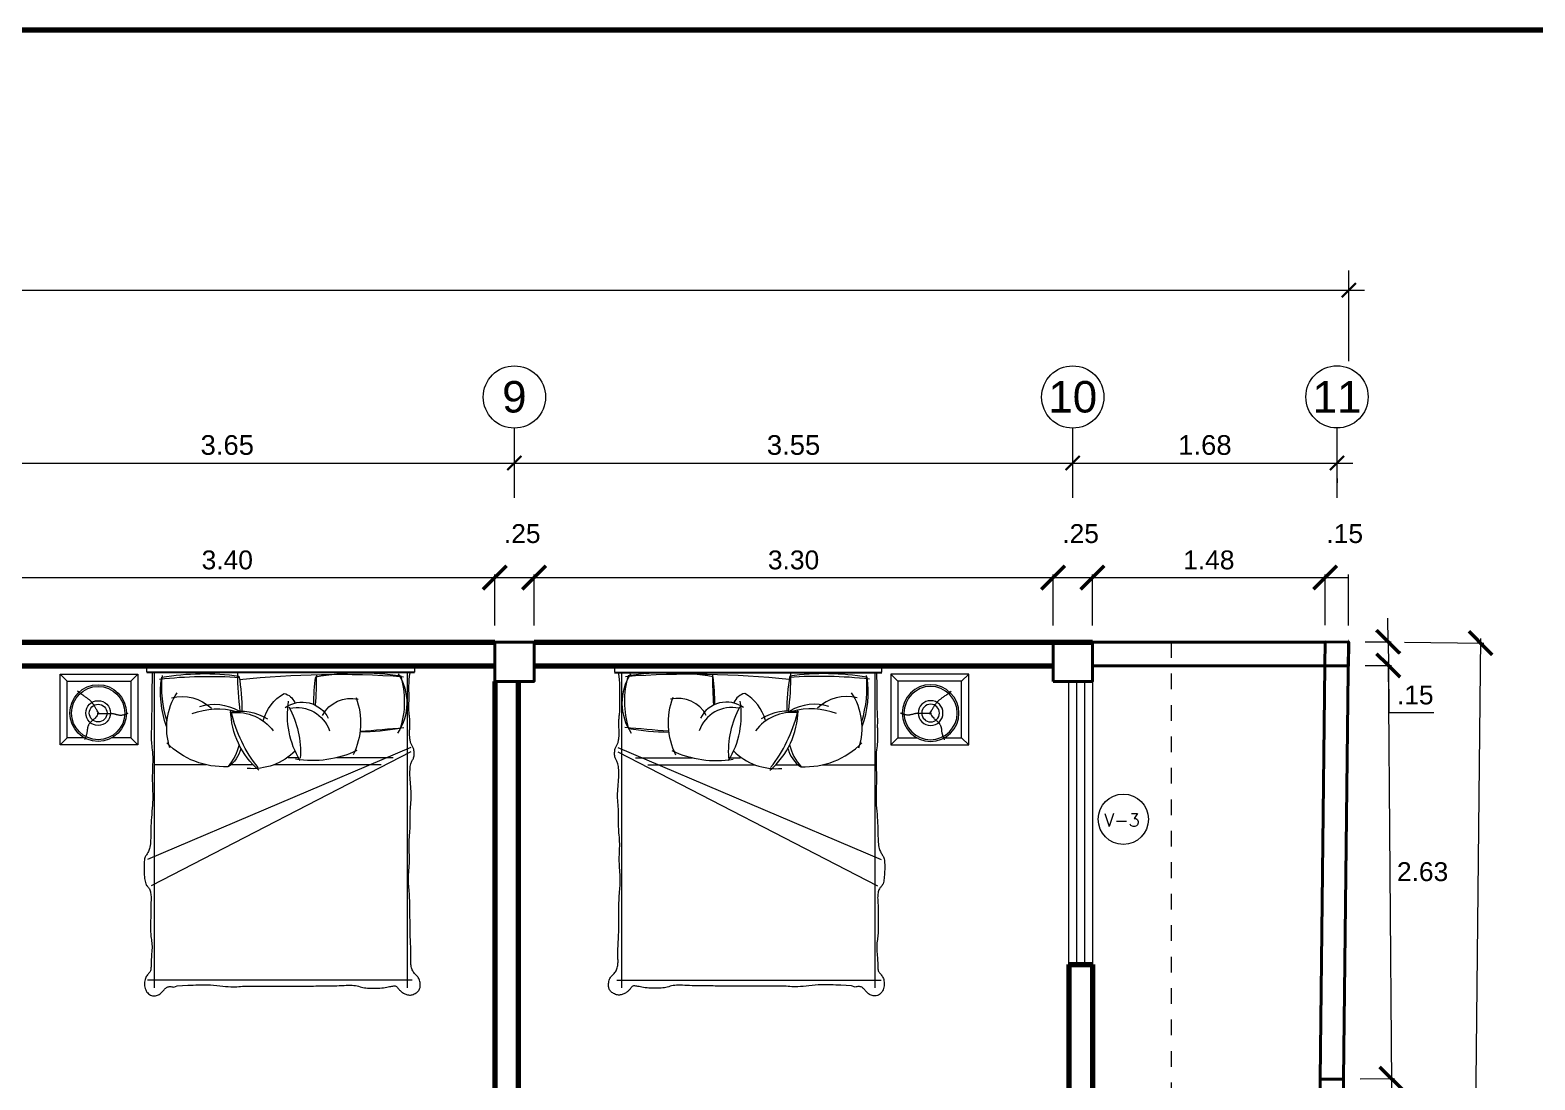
# Model space of a CAD drawing. Header units: millimetres. Extents: x 565 to 912, y 163 to 192.
# Drawn here: x 603.25 to 612.82, y 185.04 to 191.72 of the extents above; entities that cross this region are included whole.
import ezdxf

# ---------------------------------------------------------------- set-up
doc = ezdxf.new("R2010")
doc.units = ezdxf.units.MM
doc.header["$LTSCALE"] = 0.0125
doc.linetypes.add('DASHED2', pattern=[9.525, 6.35, -3.175])
doc.layers.add('AMBIENTA', color=6, linetype='Continuous')
for name, color, linetype, lineweight in [('COLUMNAS', 162, 'Continuous', 40), ('COTAS', 9, 'Continuous', 9), ('MARKO', 186, 'Continuous', 80), ('MOBILIARIO', 52, 'Continuous', 18), ('MURO ALTO', 40, 'Continuous', 70), ('MUROS', 240, 'Continuous', 40), ('proy', 254, 'Continuous', 0), ('PROYECCCIONES', 9, 'DASHED2', 9), ('TEXTO', 6, 'Continuous', 15)]:
    doc.layers.add(name, color=color, linetype=linetype, lineweight=lineweight)
doc.styles.add('ARIAL', font='arial.ttf')
doc.styles.add('NOMBRE-2', font='arial.ttf')
doc.styles.add('ROMANS135', font='romans.shx', dxfattribs={"width": 1.35})
doc.dimstyles.new('ISO-25', dxfattribs={"dimtxt": 0.12, "dimasz": 0.15, "dimexe": 0.02, "dimexo": 0.1055, "dimgap": 0.05, "dimtad": 2, "dimtih": 1, "dimtoh": 1, "dimzin": 4, "dimdsep": 46, "dimtxsty": 'ARIAL', "dimblk": 'ARCHTICK', "dimcen": 2.5, "dimdle": 0.03, "dimclrd": 1, "dimclre": 2, "dimclrt": 256, "dimadec": 0, "dimazin": 0, "dimtfac": 1, "dimtmove": 0, "dimatfit": 0, "dimldrblk": 'ARCHTICK', "dimfxl": 0, "dimlwd": 13, "dimlwe": 9, "dimarcsym": 0})
doc.dimstyles.new('PLANTA', dxfattribs={"dimtxt": 0.125, "dimasz": 0.09, "dimexe": 0.125, "dimexo": 0.1, "dimgap": 0.05, "dimtad": 1, "dimzin": 4, "dimdsep": 46, "dimtxsty": 'NOMBRE-2', "dimblk1": 'ARCHTICK', "dimblk2": 'ARCHTICK', "dimsah": 1, "dimcen": 0, "dimdle": 0.1, "dimclrd": 1, "dimclre": 1, "dimclrt": 256, "dimadec": 0, "dimazin": 0, "dimtfac": 1, "dimtmove": 1, "dimatfit": 3, "dimldrblk": 'ARCHTICK', "dimfxl": 0, "dimtolj": 1, "dimtzin": 0, "dimlwd": 0, "dimlwe": 0, "dimarcsym": 0})

# ---------------------------------------------------------------- blocks, each defined once
blk = doc.blocks.new('_ARCHTICK')
at = {"color": 0, "linetype": 'ByBlock', "const_width": 0.15}
blk.add_lwpolyline([(-0.5, -0.5), (0.5, 0.5)], dxfattribs=at)
blk = doc.blocks.new('*D19')
at = {"layer": 'COTAS', "color": 2, "lineweight": 9, "transparency": 16777216}
for p, q in [((611.9901, 187.8262), (612.4936, 187.8209)), ((611.9287, 182.0279), (612.4322, 182.0225))]:
    blk.add_line(p, q, dxfattribs=at)
at = {"layer": 'COTAS', "color": 1, "lineweight": 13, "transparency": 16777216}
blk.add_line((612.474, 187.8511), (612.4119, 181.9928), dxfattribs=at)
at = {"layer": 'Defpoints', "color": 0, "transparency": 16777216}
for p in [(611.8846, 187.8273), (611.8232, 182.029), (612.4122, 182.0227)]:
    blk.add_point(p, dxfattribs=at)
at = {"layer": 'COTAS', "color": 1, "lineweight": 13, "transparency": 16777216, "xscale": 0.15, "yscale": 0.15, "zscale": 0.15}
for p, rotation in [((612.4736, 187.8211), 89.39290001216791), ((612.4122, 182.0227), 269.3929000121679)]:
    blk.add_blockref('_ARCHTICK', p, dxfattribs=dict(at, rotation=rotation))
at = {"layer": 'COTAS', "transparency": 16777216, "insert": (612.6497, 184.9197), "char_height": 0.12, "attachment_point": 5, "style": 'ARIAL'}
blk.add_mtext('5.80', dxfattribs=at)
blk = doc.blocks.new('MESA-NOCHE')
at = {"layer": 'MOBILIARIO'}
for p, q in [((0, 0.55), (0.05, 0.5)), ((0.45, 0.5), (0.5, 0.55)), ((0, 0), (0.05, 0.05)), ((0.5, 0), (0.45, 0.05))]:
    blk.add_line(p, q, dxfattribs=at)
blk.add_lwpolyline([(0, 0.55), (0.5, 0.55), (0.5, 0), (0, 0)], close=True, dxfattribs=at)
for points in [[(0.45, 0.173), (0.45, 0.05), (0.05, 0.05), (0.05, 0.5), (0.45, 0.5), (0.45, 0.366)], [(0.279, 0.263), (0.278, 0.273), (0.277, 0.281), (0.277, 0.288), (0.277, 0.295), (0.277, 0.301), (0.277, 0.306), (0.277, 0.311), (0.278, 0.315), (0.278, 0.32), (0.278, 0.324), (0.277, 0.328), (0.277, 0.332), (0.277, 0.336), (0.277, 0.34), (0.277, 0.344), (0.277, 0.348), (0.277, 0.351), (0.277, 0.355), (0.277, 0.358), (0.278, 0.362), (0.278, 0.365), (0.278, 0.369), (0.279, 0.372), (0.279, 0.376), (0.28, 0.379), (0.281, 0.383), (0.281, 0.386), (0.282, 0.39), (0.283, 0.393), (0.284, 0.397), (0.285, 0.401), (0.286, 0.404), (0.287, 0.408), (0.288, 0.412), (0.288, 0.415), (0.289, 0.419), (0.29, 0.423), (0.29, 0.427), (0.29, 0.432), (0.289, 0.436), (0.288, 0.441), (0.287, 0.447), (0.286, 0.452), (0.284, 0.458), (0.282, 0.463), (0.28, 0.469), (0.278, 0.475), (0.276, 0.482)], [(0.283, 0.275), (0.274, 0.271), (0.266, 0.267), (0.259, 0.263), (0.253, 0.26), (0.247, 0.256), (0.242, 0.253), (0.238, 0.251), (0.234, 0.248), (0.23, 0.246), (0.226, 0.243), (0.222, 0.241), (0.218, 0.239), (0.215, 0.237), (0.212, 0.235), (0.209, 0.232), (0.205, 0.23), (0.202, 0.228), (0.199, 0.225), (0.196, 0.222), (0.194, 0.22), (0.191, 0.217), (0.188, 0.214), (0.185, 0.211), (0.182, 0.207), (0.18, 0.204), (0.177, 0.2), (0.174, 0.197), (0.171, 0.193), (0.168, 0.189), (0.165, 0.185), (0.162, 0.18), (0.159, 0.176), (0.156, 0.171), (0.152, 0.165), (0.148, 0.16), (0.144, 0.154), (0.139, 0.147), (0.133, 0.14), (0.127, 0.132), (0.12, 0.124)], [(0.274, 0.272), (0.283, 0.267), (0.292, 0.262), (0.299, 0.257), (0.305, 0.252), (0.31, 0.247), (0.315, 0.243), (0.319, 0.238), (0.323, 0.234), (0.327, 0.23), (0.33, 0.226), (0.333, 0.222), (0.337, 0.219), (0.34, 0.216), (0.343, 0.213), (0.346, 0.21), (0.349, 0.207), (0.352, 0.205), (0.355, 0.203), (0.358, 0.201), (0.362, 0.2), (0.365, 0.198), (0.368, 0.197), (0.372, 0.196), (0.375, 0.195), (0.378, 0.194), (0.382, 0.194), (0.385, 0.193), (0.388, 0.193), (0.392, 0.192), (0.395, 0.192), (0.398, 0.191), (0.402, 0.191), (0.405, 0.191), (0.409, 0.19), (0.412, 0.19), (0.416, 0.189), (0.419, 0.188), (0.423, 0.187), (0.427, 0.186), (0.431, 0.185), (0.435, 0.184), (0.44, 0.183), (0.444, 0.181), (0.449, 0.18), (0.453, 0.178), (0.457, 0.176), (0.46, 0.174), (0.464, 0.172)]]:
    blk.add_lwpolyline(points, dxfattribs=at)
for radius in [0.2, 0.188, 0.0875, 0.0625]:
    blk.add_circle((0.275, 0.269), radius, dxfattribs=at)
blk = doc.blocks.new('A$C677D5DDE')
at = {"layer": 'MOBILIARIO'}
for p, q in [((0.0373, 2.0546), (1.7373, 2.0546)), ((0.0823, 2.0546), (0.0823, 0.0511)), ((1.6923, 2.0546), (1.6923, 0.0511)), ((0.0602, 1.5786), (1.7337, 0.8676)), ((0.0602, 1.552), (1.7109, 0.7004)), ((0.1713, 1.5146), (0.5319, 1.5146)), ((0.2493, 1.4696), (0.9307, 1.4696)), ((0.7737, 1.5146), (0.8388, 1.5146)), ((1.0623, 1.4696), (1.2052, 1.4696)), ((1.3612, 1.4696), (1.6923, 1.4696)), ((0.0519, 0.0996), (1.7337, 0.0996))]:
    blk.add_line(p, q, dxfattribs=at)
blk.add_lwpolyline([(1.7031, 2.0546), (1.7045, 2.0235), (1.7052, 1.998), (1.7056, 1.9737), (1.7057, 1.9505), (1.7057, 1.9284), (1.7056, 1.9075), (1.7055, 1.8879), (1.7055, 1.8694), (1.7058, 1.8522), (1.7061, 1.8362), (1.7066, 1.8214), (1.7072, 1.8076), (1.7077, 1.795), (1.7083, 1.7834), (1.7087, 1.7727), (1.709, 1.763), (1.7092, 1.7541), (1.7092, 1.746), (1.7091, 1.7384), (1.709, 1.7311), (1.7089, 1.7241), (1.7088, 1.717), (1.7089, 1.7098), (1.709, 1.7021), (1.7093, 1.694), (1.7098, 1.6854), (1.7102, 1.6764), (1.7106, 1.6668), (1.7109, 1.6569), (1.711, 1.6465), (1.7108, 1.6359), (1.7103, 1.6248), (1.7094, 1.6135), (1.7082, 1.6018), (1.7068, 1.5897), (1.7053, 1.5772), (1.7038, 1.5641), (1.7025, 1.5503), (1.7015, 1.536), (1.7008, 1.5209), (1.7005, 1.5051), (1.7006, 1.4887), (1.701, 1.4717), (1.7016, 1.4545), (1.7022, 1.437), (1.7027, 1.4194), (1.7032, 1.402), (1.7033, 1.3847), (1.7032, 1.3677), (1.7027, 1.351), (1.7022, 1.3344), (1.7016, 1.3178), (1.701, 1.3011), (1.7006, 1.2842), (1.7005, 1.2669), (1.7008, 1.2491), (1.7015, 1.2308), (1.7025, 1.212), (1.7039, 1.1929), (1.7054, 1.1737), (1.7069, 1.1545), (1.7084, 1.1354), (1.7098, 1.1166), (1.7109, 1.0983), (1.7117, 1.0805), (1.7122, 1.0634), (1.7126, 1.047), (1.7128, 1.0314), (1.7131, 1.0165), (1.7134, 1.0025), (1.7139, 0.9894), (1.7147, 0.9773), (1.7158, 0.9661), (1.7173, 0.9559), (1.719, 0.9466), (1.7211, 0.9382), (1.7233, 0.9306), (1.7258, 0.9237), (1.7284, 0.9175), (1.7312, 0.912), (1.7341, 0.907), (1.737, 0.9024), (1.74, 0.898), (1.7428, 0.8936), (1.7455, 0.8889), (1.748, 0.8838), (1.7502, 0.8781), (1.7521, 0.8714), (1.7536, 0.8638), (1.7546, 0.8552), (1.7554, 0.8458), (1.7558, 0.8358), (1.756, 0.8252), (1.7559, 0.8142), (1.7557, 0.803), (1.7553, 0.7916), (1.7547, 0.7802), (1.754, 0.769), (1.7532, 0.7581), (1.7521, 0.7476), (1.7508, 0.7378), (1.7492, 0.7288), (1.7473, 0.7207), (1.7451, 0.7137), (1.7426, 0.7078), (1.7398, 0.703), (1.7368, 0.6989), (1.7336, 0.6952), (1.7305, 0.6918), (1.7274, 0.6883), (1.7244, 0.6845), (1.7217, 0.6801), (1.7192, 0.6749), (1.7171, 0.669), (1.7152, 0.6625), (1.7137, 0.6554), (1.7125, 0.6478), (1.7116, 0.6398), (1.7111, 0.6315), (1.7109, 0.623), (1.7111, 0.6144), (1.7115, 0.6057), (1.7121, 0.5969), (1.7127, 0.588), (1.7132, 0.5789), (1.7136, 0.5699), (1.7137, 0.4057), (1.7135, 0.3964), (1.7128, 0.3871), (1.7117, 0.3777), (1.7105, 0.3681), (1.7091, 0.3583), (1.7078, 0.3483), (1.7066, 0.3379), (1.7057, 0.3272), (1.7052, 0.316), (1.7052, 0.3044), (1.7057, 0.2924), (1.7064, 0.2803), (1.7074, 0.2681), (1.7084, 0.2561), (1.7094, 0.2443), (1.7103, 0.233), (1.7109, 0.2222), (1.7112, 0.2121), (1.7113, 0.2027), (1.7113, 0.194), (1.7114, 0.1859), (1.7116, 0.1785), (1.7122, 0.1718), (1.7132, 0.1656), (1.7147, 0.1601), (1.717, 0.1551), (1.7198, 0.1506), (1.723, 0.1464), (1.7266, 0.1422), (1.7303, 0.138), (1.7341, 0.1335), (1.7378, 0.1287), (1.7413, 0.1233), (1.7445, 0.1173), (1.7472, 0.1106), (1.7495, 0.1035), (1.7512, 0.0959), (1.7524, 0.0879), (1.753, 0.0798), (1.7529, 0.0715), (1.7521, 0.0632), (1.7505, 0.0549), (1.7482, 0.0468), (1.7453, 0.039), (1.7416, 0.0316), (1.7374, 0.0248), (1.7327, 0.0186), (1.7274, 0.0132), (1.7217, 0.0087), (1.7156, 0.0051), (1.7091, 0.0025), (1.7025, 0.0008), (1.6957, 0), (1.689, 0), (1.6823, 0.0007), (1.6759, 0.0022), (1.6697, 0.0042), (1.664, 0.0069), (1.6587, 0.01), (1.6536, 0.0136), (1.6489, 0.0175), (1.6445, 0.0217), (1.6403, 0.026), (1.6362, 0.0303), (1.6324, 0.0346), (1.6286, 0.0388), (1.6249, 0.0429), (1.6212, 0.0466), (1.6175, 0.05), (1.6136, 0.053), (1.6096, 0.0555), (1.6053, 0.0574), (1.6007, 0.0587), (1.5958, 0.0593), (1.5905, 0.0593), (1.585, 0.0589), (1.5793, 0.058), (1.5733, 0.0569), (1.5671, 0.0556), (1.5454, 0.0633), (1.4768, 0.0678), (1.4609, 0.0683), (1.4444, 0.0691), (1.4273, 0.0699), (1.4096, 0.0706), (1.3914, 0.0711), (1.3726, 0.0712), (1.3534, 0.0708), (1.3337, 0.0697), (1.3138, 0.0682), (1.294, 0.0664), (1.2745, 0.0644), (1.2555, 0.0624), (1.2373, 0.0606), (1.2203, 0.0591), (1.2045, 0.0581), (1.1903, 0.0577), (1.1773, 0.0578), (1.1652, 0.0583), (1.1536, 0.0592), (1.142, 0.0602), (1.1303, 0.0613), (0.6779, 0.0623), (0.6645, 0.0632), (0.6498, 0.0637), (0.6341, 0.0641), (0.6175, 0.0643), (0.6003, 0.0643), (0.5827, 0.0644), (0.5652, 0.0645), (0.5478, 0.0647), (0.5308, 0.0651), (0.5146, 0.0656), (0.499, 0.0663), (0.4842, 0.067), (0.4701, 0.0677), (0.4568, 0.0681), (0.4442, 0.0682), (0.4323, 0.0678), (0.4213, 0.067), (0.4109, 0.0655), (0.4012, 0.0635), (0.3919, 0.0612), (0.3828, 0.0587), (0.3738, 0.0562), (0.3646, 0.0539), (0.3552, 0.052), (0.3453, 0.0505), (0.3347, 0.0496), (0.2788, 0.0493), (0.2675, 0.0495), (0.2561, 0.0502), (0.2447, 0.0512), (0.2336, 0.0524), (0.2229, 0.0539), (0.2128, 0.0555), (0.2035, 0.0572), (0.1949, 0.0589), (0.187, 0.0604), (0.1799, 0.0617), (0.1735, 0.0627), (0.1678, 0.0634), (0.1627, 0.0636), (0.1584, 0.0632), (0.1546, 0.0621), (0.1514, 0.0605), (0.1487, 0.0584), (0.1462, 0.0559), (0.1439, 0.0531), (0.1416, 0.0501), (0.1393, 0.0468), (0.1368, 0.0435), (0.1341, 0.0402), (0.131, 0.0369), (0.1277, 0.0336), (0.1241, 0.0304), (0.1202, 0.0272), (0.1161, 0.0241), (0.1117, 0.0211), (0.1071, 0.0182), (0.1022, 0.0154), (0.0971, 0.0128), (0.0918, 0.0105), (0.0863, 0.0085), (0.0807, 0.0069), (0.0748, 0.0059), (0.0688, 0.0054), (0.0627, 0.0055), (0.0565, 0.0063), (0.0503, 0.0078), (0.0441, 0.0098), (0.038, 0.0124), (0.0322, 0.0154), (0.0267, 0.0188), (0.0217, 0.0225), (0.0171, 0.0264), (0.0131, 0.0305), (0.0097, 0.0349), (0.0069, 0.0394), (0.0045, 0.0442), (0.0027, 0.0493), (0.0014, 0.0546), (0.0005, 0.0603), (0, 0.0663), (0, 0.0727), (0.0004, 0.0792), (0.0012, 0.0859), (0.0025, 0.0926), (0.0042, 0.0992), (0.0064, 0.1055), (0.009, 0.1115), (0.0121, 0.117), (0.0156, 0.122), (0.0195, 0.1265), (0.0237, 0.1307), (0.028, 0.1348), (0.0323, 0.139), (0.0366, 0.1433), (0.0406, 0.148), (0.0444, 0.1531), (0.0477, 0.1589), (0.0507, 0.1652), (0.0532, 0.1719), (0.0554, 0.1789), (0.0571, 0.1861), (0.0585, 0.1934), (0.0595, 0.2006), (0.0602, 0.2076), (0.0605, 0.2144), (0.0605, 0.221), (0.0604, 0.2277), (0.06, 0.2346), (0.0597, 0.2419), (0.0593, 0.2498), (0.059, 0.2583), (0.0589, 0.2678), (0.059, 0.2783), (0.0594, 0.2898), (0.0598, 0.3021), (0.0604, 0.3153), (0.0611, 0.3291), (0.0619, 0.3435), (0.0626, 0.3584), (0.0634, 0.3736), (0.0641, 0.3892), (0.0647, 0.4049), (0.0653, 0.5757), (0.066, 0.5914), (0.0667, 0.6068), (0.0674, 0.6218), (0.0682, 0.6364), (0.0691, 0.6503), (0.0701, 0.6635), (0.0711, 0.676), (0.0722, 0.6882), (0.0731, 0.7), (0.0739, 0.7116), (0.0745, 0.7233), (0.0748, 0.7351), (0.0748, 0.7472), (0.0743, 0.7598), (0.0736, 0.7728), (0.0727, 0.7861), (0.0716, 0.7998), (0.0705, 0.8136), (0.0696, 0.8275), (0.0689, 0.8416), (0.0684, 0.8556), (0.0684, 0.8696), (0.0687, 0.8835), (0.0691, 0.8975), (0.0697, 0.9114), (0.0703, 0.9253), (0.0707, 0.9392), (0.071, 0.9531), (0.071, 0.9671), (0.0705, 0.9812), (0.0698, 0.9952), (0.0688, 1.0091), (0.0677, 1.0229), (0.0666, 1.0364), (0.0655, 1.0496), (0.0646, 1.0625), (0.064, 1.0748), (0.0637, 1.0867), (0.0636, 1.0982), (0.0638, 1.1094), (0.064, 1.1204), (0.0642, 1.1314), (0.0644, 1.1425), (0.0643, 1.1538), (0.064, 1.1654), (0.0634, 1.1776), (0.0625, 1.1901), (0.0614, 1.2031), (0.0604, 1.2164), (0.0593, 1.23), (0.0585, 1.244), (0.0579, 1.2581), (0.0577, 1.2725), (0.0579, 1.2871), (0.0585, 1.3018), (0.0594, 1.3165), (0.0604, 1.3311), (0.0616, 1.3457), (0.0627, 1.36), (0.0638, 1.3741), (0.0646, 1.3879), (0.0652, 1.4012), (0.0655, 1.414), (0.0654, 1.4262), (0.065, 1.4377), (0.0643, 1.4484), (0.0633, 1.4582), (0.0619, 1.467), (0.0602, 1.4747), (0.0581, 1.4812), (0.0558, 1.4869), (0.0533, 1.4918), (0.0508, 1.4963), (0.0483, 1.5006), (0.0459, 1.5049), (0.0437, 1.5095), (0.0418, 1.5146), (0.0404, 1.5204), (0.0393, 1.5268), (0.0387, 1.5336), (0.0384, 1.5406), (0.0386, 1.5477), (0.0391, 1.5546), (0.04, 1.5612), (0.0412, 1.5672), (0.0428, 1.5726), (0.0447, 1.5773), (0.0467, 1.5817), (0.049, 1.5858), (0.0512, 1.5897), (0.0535, 1.5936), (0.0557, 1.5977), (0.0577, 1.602), (0.0594, 1.6067), (0.061, 1.6118), (0.0624, 1.6171), (0.0635, 1.6225), (0.0645, 1.6281), (0.0653, 1.6337), (0.066, 1.6392), (0.0665, 1.6445), (0.067, 1.6496), (0.0673, 1.6546), (0.0675, 1.6596), (0.0676, 1.6648), (0.0676, 1.6701), (0.0675, 1.6759), (0.0674, 1.682), (0.0672, 1.6888), (0.0669, 1.6963), (0.0666, 1.7043), (0.0664, 1.7128), (0.0661, 1.7216), (0.066, 1.7305), (0.066, 1.7394), (0.0662, 1.7481), (0.0665, 1.7566), (0.0671, 1.7648), (0.0679, 1.7726), (0.0687, 1.7803), (0.0696, 1.788), (0.0705, 1.7958), (0.0713, 1.8039), (0.0719, 1.8123), (0.0722, 1.8213), (0.0723, 1.8309), (0.0722, 1.8411), (0.0719, 1.8518), (0.0716, 1.8631), (0.0713, 1.8748), (0.071, 1.887), (0.0709, 1.8996), (0.071, 1.9125), (0.0713, 1.9258), (0.0717, 1.9397), (0.072, 1.9547), (0.072, 1.971), (0.0714, 1.9892), (0.07, 2.0094), (0.0676, 2.0321), (0.0644, 2.0546)], dxfattribs=at)
blk.add_lwpolyline([(0.0373, 2.0591), (1.7373, 2.0591), (1.7373, 2.0996), (0.0373, 2.0996)], close=True, dxfattribs=at)
for centre, radius, start, end in [((0.4299, 1.8631), 0.3443, 147.50996, 213.83359), ((0.6876, 1.873), 0.5864, 163.92635, 197.14087), ((0.5234, -3.7461), 5.7909, 83.80731, 94.12107), ((0.3769, 0.3764), 1.6781, 80.12554, 98.66187), ((3.2407, 2.0464), 2.5803, 180.10628, 184.38541), ((-0.657, 1.8544), 1.3333, 359.93941, 7.55329), ((2.4688, 1.8103), 1.3353, 170.38021, 180.05215), ((-0.5523, 2.0386), 1.7117, 352.29309, 0.39592), ((1.3397, -0.9679), 2.9996, 83.90257, 93.67595), ((1.3736, 0.471), 1.5781, 80.16015, 98.05996), ((0.9168, 1.9618), 0.7262, 342.58415, 6.00484), ((1.0199, 1.9299), 0.6307, 339.92303, 8.74334), ((0.8861, 1.83), 0.0952, 102.1757, 158.32069), ((0.7217, 1.676), 0.2861, 15.40176, 59.7122), ((1.2077, 1.7051), 0.4043, 341.45245, 33.45121), ((0.833, 1.7362), 0.4542, 159.30257, 206.50263), ((0.4421, 1.6896), 0.2023, 27.70417, 103.49027), ((0.7842, 1.6136), 0.22, 78.04126, 160.83423), ((0.7499, 1.6839), 0.1844, 54.16706, 153.84213), ((1.3458, 1.5542), 0.5842, 151.04555, 184.14969), ((0.2906, 1.7846), 0.5535, 328.65419, 9.19769), ((1.3117, 1.5417), 0.3125, 73.36604, 120.25239), ((1.2877, 1.355), 0.4698, 69.88915, 104.86343), ((1.5138, 1.6293), 0.2736, 75.72373, 132.87011), ((1.1681, 1.5116), 0.2914, 83.62733, 143.28547), ((1.1451, 1.4762), 0.335, 78.66672, 121.26326), ((0.6887, 1.8253), 0.5159, 310.73945, 359.05759), ((0.32, 2.0127), 0.9057, 321.69527, 346.46261), ((-0.9799, -12.8865), 14.6323, 84.65974, 85.75157), ((0.4275, 3.5857), 1.9092, 260.95299, 268.65169), ((0.6872, 2.1635), 0.6673, 244.78094, 279.06058), ((1.0664, 1.8275), 0.3828, 224.52836, 275.22287), ((1.3258, 1.6162), 0.1898, 193.68485, 236.70352), ((1.458, 1.6678), 0.3145, 192.93877, 221.96363), ((1.2485, 1.9666), 0.5096, 267.25889, 315.29965)]:
    blk.add_arc(centre, radius, start, end, dxfattribs=at)
at = {"layer": 'AMBIENTA', "xscale": -0.9, "yscale": 0.9, "zscale": 0.9, "rotation": 89.99999999999733}
blk.add_blockref('MESA-NOCHE', (2.2896, 2.0459), dxfattribs=at)
blk = doc.blocks.new('*D38')
at = {"layer": 'COTAS', "color": 1, "lineweight": 13, "transparency": 16777216}
blk.add_line((602.7763, 188.2378), (606.2366, 188.2378), dxfattribs=at)
at = {"layer": 'COTAS', "color": 2, "lineweight": 9, "transparency": 16777216}
for p, q in [((602.8063, 187.9328), (602.8063, 188.2578)), ((606.2066, 187.9328), (606.2066, 188.2578))]:
    blk.add_line(p, q, dxfattribs=at)
at = {"layer": 'Defpoints', "color": 0, "transparency": 16777216}
for p in [(606.2066, 188.2378), (602.8063, 187.8273), (606.2066, 187.8273)]:
    blk.add_point(p, dxfattribs=at)
at = {"layer": 'COTAS', "color": 1, "lineweight": 13, "transparency": 16777216, "xscale": 0.15, "yscale": 0.15, "zscale": 0.15, "rotation": 180}
blk.add_blockref('_ARCHTICK', (602.8063, 188.2378), dxfattribs=at)
at = {"layer": 'COTAS', "color": 1, "lineweight": 13, "transparency": 16777216, "xscale": 0.15, "yscale": 0.15, "zscale": 0.15}
blk.add_blockref('_ARCHTICK', (606.2066, 188.2378), dxfattribs=at)
at = {"layer": 'COTAS', "transparency": 16777216, "insert": (604.5064, 188.3491), "char_height": 0.12, "attachment_point": 5, "style": 'ARIAL'}
blk.add_mtext('3.40', dxfattribs=at)
blk = doc.blocks.new('*D39')
at = {"layer": 'COTAS', "color": 2, "lineweight": 9, "transparency": 16777216}
for p, q in [((606.2066, 187.9328), (606.2066, 188.2578)), ((606.4566, 187.9328), (606.4566, 188.2578))]:
    blk.add_line(p, q, dxfattribs=at)
at = {"layer": 'COTAS', "color": 1, "lineweight": 13, "transparency": 16777216}
blk.add_line((606.2066, 188.2378), (606.4566, 188.2378), dxfattribs=at)
at = {"layer": 'Defpoints', "color": 0, "transparency": 16777216}
for p in [(606.4566, 188.2378), (606.2066, 187.8273), (606.4566, 187.8273)]:
    blk.add_point(p, dxfattribs=at)
at = {"layer": 'COTAS', "transparency": 16777216, "insert": (606.3816, 188.5166), "char_height": 0.12, "attachment_point": 5, "style": 'ARIAL'}
blk.add_mtext('.25', dxfattribs=at)
blk = doc.blocks.new('*D40')
at = {"layer": 'COTAS', "color": 1, "lineweight": 13, "transparency": 16777216}
blk.add_line((606.4266, 188.2378), (609.7863, 188.2378), dxfattribs=at)
at = {"layer": 'COTAS', "color": 2, "lineweight": 9, "transparency": 16777216}
for p, q in [((606.4566, 187.9328), (606.4566, 188.2578)), ((609.7563, 187.9328), (609.7563, 188.2578))]:
    blk.add_line(p, q, dxfattribs=at)
at = {"layer": 'Defpoints', "color": 0, "transparency": 16777216}
for p in [(609.7563, 188.2378), (606.4566, 187.8273), (609.7563, 187.8273)]:
    blk.add_point(p, dxfattribs=at)
at = {"layer": 'COTAS', "color": 1, "lineweight": 13, "transparency": 16777216, "xscale": 0.15, "yscale": 0.15, "zscale": 0.15, "rotation": 180}
blk.add_blockref('_ARCHTICK', (606.4566, 188.2378), dxfattribs=at)
at = {"layer": 'COTAS', "color": 1, "lineweight": 13, "transparency": 16777216, "xscale": 0.15, "yscale": 0.15, "zscale": 0.15}
blk.add_blockref('_ARCHTICK', (609.7563, 188.2378), dxfattribs=at)
at = {"layer": 'COTAS', "transparency": 16777216, "insert": (608.1064, 188.3491), "char_height": 0.12, "attachment_point": 5, "style": 'ARIAL'}
blk.add_mtext('3.30', dxfattribs=at)
blk = doc.blocks.new('*D41')
at = {"layer": 'COTAS', "color": 2, "lineweight": 9, "transparency": 16777216}
for p, q in [((609.7563, 187.9328), (609.7563, 188.2578)), ((610.0063, 187.9328), (610.0063, 188.2578))]:
    blk.add_line(p, q, dxfattribs=at)
at = {"layer": 'COTAS', "color": 1, "lineweight": 13, "transparency": 16777216}
blk.add_line((609.7563, 188.2378), (610.0063, 188.2378), dxfattribs=at)
at = {"layer": 'Defpoints', "color": 0, "transparency": 16777216}
for p in [(610.0063, 188.2378), (609.7563, 187.8273), (610.0063, 187.8273)]:
    blk.add_point(p, dxfattribs=at)
at = {"layer": 'COTAS', "transparency": 16777216, "insert": (609.9313, 188.5166), "char_height": 0.12, "attachment_point": 5, "style": 'ARIAL'}
blk.add_mtext('.25', dxfattribs=at)
blk = doc.blocks.new('*D42')
at = {"layer": 'COTAS', "color": 1, "lineweight": 13, "transparency": 16777216}
blk.add_line((609.9763, 188.2378), (611.5163, 188.2378), dxfattribs=at)
at = {"layer": 'COTAS', "color": 2, "lineweight": 9, "transparency": 16777216}
for p, q in [((610.0063, 187.9328), (610.0063, 188.2578)), ((611.4863, 187.9345), (611.4863, 188.2578))]:
    blk.add_line(p, q, dxfattribs=at)
at = {"layer": 'Defpoints', "color": 0, "transparency": 16777216}
for p in [(611.4863, 188.2378), (610.0063, 187.8273), (611.4863, 187.829)]:
    blk.add_point(p, dxfattribs=at)
at = {"layer": 'COTAS', "color": 1, "lineweight": 13, "transparency": 16777216, "xscale": 0.15, "yscale": 0.15, "zscale": 0.15, "rotation": 180}
blk.add_blockref('_ARCHTICK', (610.0063, 188.2378), dxfattribs=at)
at = {"layer": 'COTAS', "color": 1, "lineweight": 13, "transparency": 16777216, "xscale": 0.15, "yscale": 0.15, "zscale": 0.15}
blk.add_blockref('_ARCHTICK', (611.4863, 188.2378), dxfattribs=at)
at = {"layer": 'COTAS', "transparency": 16777216, "insert": (610.7463, 188.3491), "char_height": 0.12, "attachment_point": 5, "style": 'ARIAL'}
blk.add_mtext('1.48', dxfattribs=at)
blk = doc.blocks.new('*D43')
at = {"layer": 'COTAS', "color": 2, "lineweight": 9, "transparency": 16777216}
for p, q in [((611.4863, 187.9345), (611.4863, 188.2578)), ((611.6345, 187.9328), (611.6345, 188.2578))]:
    blk.add_line(p, q, dxfattribs=at)
at = {"layer": 'COTAS', "color": 1, "lineweight": 13, "transparency": 16777216}
blk.add_line((611.4863, 188.2378), (611.6345, 188.2378), dxfattribs=at)
at = {"layer": 'Defpoints', "color": 0, "transparency": 16777216}
for p in [(611.6345, 188.2378), (611.4863, 187.829), (611.6345, 187.8273)]:
    blk.add_point(p, dxfattribs=at)
at = {"layer": 'COTAS', "transparency": 16777216, "insert": (611.6104, 188.5166), "char_height": 0.12, "attachment_point": 5, "style": 'ARIAL'}
blk.add_mtext('.15', dxfattribs=at)
blk = doc.blocks.new('*D73')
at = {"layer": 'COTAS', "color": 1, "lineweight": 13, "transparency": 16777216}
for p, q in [((611.8863, 187.8292), (611.8852, 187.9792)), ((611.8863, 187.8292), (611.8875, 187.6792)), ((611.8875, 187.6792), (611.8897, 187.3792)), ((611.8897, 187.3792), (612.1775, 187.3792))]:
    blk.add_line(p, q, dxfattribs=at)
at = {"layer": 'COTAS', "color": 2, "lineweight": 9, "transparency": 16777216}
for p, q in [((611.74, 187.8281), (611.9063, 187.8294)), ((611.7412, 187.6781), (611.9075, 187.6794))]:
    blk.add_line(p, q, dxfattribs=at)
at = {"layer": 'Defpoints', "color": 0, "transparency": 16777216}
for p in [(611.6345, 187.8273), (611.6357, 187.6773), (611.8875, 187.6792)]:
    blk.add_point(p, dxfattribs=at)
at = {"layer": 'COTAS', "color": 1, "lineweight": 13, "transparency": 16777216, "xscale": 0.15, "yscale": 0.15, "zscale": 0.15}
for p, rotation in [((611.8863, 187.8292), 270.4359702680248), ((611.8875, 187.6792), 90.43597026802485)]:
    blk.add_blockref('_ARCHTICK', p, dxfattribs=dict(at, rotation=rotation))
at = {"layer": 'COTAS', "transparency": 16777216, "insert": (612.0586, 187.4905), "char_height": 0.12, "attachment_point": 5, "style": 'ARIAL'}
blk.add_mtext('.15', dxfattribs=at)
blk = doc.blocks.new('*D74')
at = {"layer": 'COTAS', "color": 1, "lineweight": 13, "transparency": 16777216}
blk.add_line((611.8872, 187.7092), (611.9077, 185.0217), dxfattribs=at)
at = {"layer": 'COTAS', "color": 2, "lineweight": 9, "transparency": 16777216}
for p, q in [((611.7412, 187.6781), (611.9075, 187.6794)), ((611.7086, 185.0501), (611.9275, 185.0518))]:
    blk.add_line(p, q, dxfattribs=at)
at = {"layer": 'Defpoints', "color": 0, "transparency": 16777216}
for p in [(611.6357, 187.6773), (611.6031, 185.0493), (611.9075, 185.0517)]:
    blk.add_point(p, dxfattribs=at)
at = {"layer": 'COTAS', "color": 1, "lineweight": 13, "transparency": 16777216, "xscale": 0.15, "yscale": 0.15, "zscale": 0.15}
for p, rotation in [((611.8875, 187.6792), 90.43597026802485), ((611.9075, 185.0517), 270.4359702680248)]:
    blk.add_blockref('_ARCHTICK', p, dxfattribs=dict(at, rotation=rotation))
at = {"layer": 'COTAS', "transparency": 16777216, "insert": (612.1052, 186.367), "char_height": 0.12, "attachment_point": 5, "style": 'ARIAL'}
blk.add_mtext('2.63', dxfattribs=at)
blk = doc.blocks.new('*D75')
at = {"layer": 'COTAS', "color": 2, "lineweight": 9, "transparency": 16777216}
for p, q in [((611.7086, 185.0501), (611.9275, 185.0518)), ((611.7086, 184.8001), (611.9294, 184.8018))]:
    blk.add_line(p, q, dxfattribs=at)
at = {"layer": 'COTAS', "color": 1, "lineweight": 13, "transparency": 16777216}
blk.add_line((611.9072, 185.0817), (611.9096, 184.7717), dxfattribs=at)
at = {"layer": 'Defpoints', "color": 0, "transparency": 16777216}
for p in [(611.6031, 185.0493), (611.6031, 184.7993), (611.9094, 184.8017)]:
    blk.add_point(p, dxfattribs=at)
at = {"layer": 'COTAS', "color": 1, "lineweight": 13, "transparency": 16777216, "xscale": 0.15, "yscale": 0.15, "zscale": 0.15}
for p, rotation in [((611.9075, 185.0517), 90.43597026802485), ((611.9094, 184.8017), 270.4359702680248)]:
    blk.add_blockref('_ARCHTICK', p, dxfattribs=dict(at, rotation=rotation))
at = {"layer": 'COTAS', "transparency": 16777216, "insert": (612.0781, 184.928), "char_height": 0.12, "attachment_point": 5, "style": 'ARIAL'}
blk.add_mtext('.25', dxfattribs=at)
blk = doc.blocks.new('*D192')
at = {"layer": 'COTAS', "color": 1, "lineweight": 0, "transparency": 16777216}
for p, q in [((574.1563, 189.6125), (574.1563, 190.1902)), ((611.6363, 189.6125), (611.6363, 190.1902)), ((574.0563, 190.0652), (611.7363, 190.0652))]:
    blk.add_line(p, q, dxfattribs=at)
at = {"layer": 'Defpoints', "color": 0, "transparency": 16777216}
for p in [(611.6363, 190.0652), (574.1563, 189.5125), (611.6363, 189.5125)]:
    blk.add_point(p, dxfattribs=at)
at = {"layer": 'COTAS', "color": 1, "lineweight": 0, "transparency": 16777216, "xscale": 0.09, "yscale": 0.09, "zscale": 0.09, "rotation": 180}
blk.add_blockref('_ARCHTICK', (574.1563, 190.0652), dxfattribs=at)
at = {"layer": 'COTAS', "color": 1, "lineweight": 0, "transparency": 16777216, "xscale": 0.09, "yscale": 0.09, "zscale": 0.09}
blk.add_blockref('_ARCHTICK', (611.6363, 190.0652), dxfattribs=at)
at = {"layer": 'COTAS', "transparency": 16777216, "insert": (592.8963, 190.179), "char_height": 0.125, "attachment_point": 5, "style": 'NOMBRE-2'}
blk.add_mtext('\\A1;37.48', dxfattribs=at)
blk = doc.blocks.new('*D197')
at = {"layer": 'COTAS', "color": 1, "lineweight": 0, "transparency": 16777216}
for p, q in [((602.6813, 189.0659), (602.6813, 189.0909)), ((606.3316, 189.0659), (606.3316, 189.0909)), ((602.5813, 188.9659), (606.4316, 188.9659))]:
    blk.add_line(p, q, dxfattribs=at)
at = {"layer": 'Defpoints', "color": 0, "transparency": 16777216}
for p in [(602.6813, 188.9659), (606.3316, 188.9659), (606.3316, 188.9659)]:
    blk.add_point(p, dxfattribs=at)
at = {"layer": 'COTAS', "color": 1, "lineweight": 0, "transparency": 16777216, "xscale": 0.09, "yscale": 0.09, "zscale": 0.09, "rotation": 180}
blk.add_blockref('_ARCHTICK', (602.6813, 188.9659), dxfattribs=at)
at = {"layer": 'COTAS', "color": 1, "lineweight": 0, "transparency": 16777216, "xscale": 0.09, "yscale": 0.09, "zscale": 0.09}
blk.add_blockref('_ARCHTICK', (606.3316, 188.9659), dxfattribs=at)
at = {"layer": 'COTAS', "transparency": 16777216, "insert": (604.5064, 189.0798), "char_height": 0.125, "attachment_point": 5, "style": 'NOMBRE-2'}
blk.add_mtext('\\A1;3.65', dxfattribs=at)
blk = doc.blocks.new('*D201')
at = {"layer": 'COTAS', "color": 1, "lineweight": 0, "transparency": 16777216}
for p, q in [((609.8813, 189.0409), (609.8813, 189.0909)), ((609.7813, 188.9659), (611.6613, 188.9659)), ((611.5613, 188.8667), (611.5613, 188.8409))]:
    blk.add_line(p, q, dxfattribs=at)
at = {"layer": 'Defpoints', "color": 0, "transparency": 16777216}
for p in [(609.8813, 188.9409), (611.5613, 188.9667), (611.5613, 188.9659)]:
    blk.add_point(p, dxfattribs=at)
at = {"layer": 'COTAS', "color": 1, "lineweight": 0, "transparency": 16777216, "xscale": 0.09, "yscale": 0.09, "zscale": 0.09, "rotation": 180}
blk.add_blockref('_ARCHTICK', (609.8813, 188.9659), dxfattribs=at)
at = {"layer": 'COTAS', "color": 1, "lineweight": 0, "transparency": 16777216, "xscale": 0.09, "yscale": 0.09, "zscale": 0.09}
blk.add_blockref('_ARCHTICK', (611.5613, 188.9659), dxfattribs=at)
at = {"layer": 'COTAS', "transparency": 16777216, "insert": (610.7213, 189.0797), "char_height": 0.125, "attachment_point": 5, "style": 'NOMBRE-2'}
blk.add_mtext('\\A1;1.68', dxfattribs=at)
blk = doc.blocks.new('*D202')
at = {"layer": 'COTAS', "color": 1, "lineweight": 0, "transparency": 16777216}
for p, q in [((606.3316, 189.0659), (606.3316, 189.0909)), ((609.8813, 189.0409), (609.8813, 189.0909)), ((606.2316, 188.9659), (609.9813, 188.9659))]:
    blk.add_line(p, q, dxfattribs=at)
at = {"layer": 'Defpoints', "color": 0, "transparency": 16777216}
for p in [(606.3316, 188.9659), (609.8813, 188.9659), (609.8813, 188.9409)]:
    blk.add_point(p, dxfattribs=at)
at = {"layer": 'COTAS', "color": 1, "lineweight": 0, "transparency": 16777216, "xscale": 0.09, "yscale": 0.09, "zscale": 0.09, "rotation": 180}
blk.add_blockref('_ARCHTICK', (606.3316, 188.9659), dxfattribs=at)
at = {"layer": 'COTAS', "color": 1, "lineweight": 0, "transparency": 16777216, "xscale": 0.09, "yscale": 0.09, "zscale": 0.09}
blk.add_blockref('_ARCHTICK', (609.8813, 188.9659), dxfattribs=at)
at = {"layer": 'COTAS', "transparency": 16777216, "insert": (608.1064, 189.0798), "char_height": 0.125, "attachment_point": 5, "style": 'NOMBRE-2'}
blk.add_mtext('\\A1;3.55', dxfattribs=at)

msp = doc.modelspace()

# ---------------------------------------------------------------- linework, layer by layer
at = {"layer": 'COLUMNAS'}
for points in [[(606.20661, 187.57732), (606.45661, 187.57732), (606.45661, 187.82732), (606.20661, 187.82732)], [(609.75626, 187.57732), (610.00626, 187.57732), (610.00626, 187.82732), (609.75626, 187.82732)], [(611.48452, 187.67618), (611.63454, 187.67732), (611.63626, 187.82732), (611.48627, 187.82903)], [(611.45453, 185.04934), (611.60311, 185.04934), (611.60311, 184.79934), (611.45167, 184.79934)]]:
    msp.add_lwpolyline(points, close=True, dxfattribs=at)
at = {"layer": 'MARKO'}
msp.add_lwpolyline([(564.78685, 191.71852), (564.78685, 163.21852), (628.38011, 163.21852), (628.38011, 191.71852)], close=True, dxfattribs=at)
at = {"layer": 'MURO ALTO'}
for p, q in [((602.80626, 187.82732), (606.20661, 187.82732)), ((606.45661, 187.82732), (610.00626, 187.82732)), ((611.63454, 187.82732), (611.63626, 187.82732)), ((602.80626, 187.67732), (606.20661, 187.67732)), ((606.45661, 187.67732), (609.75626, 187.67732)), ((606.20661, 187.57732), (606.20626, 183.42748)), ((606.35626, 187.57732), (606.35626, 183.42748)), ((609.85626, 185.77732), (609.85626, 183.42748)), ((609.85626, 185.77732), (610.00626, 185.77732)), ((610.00626, 185.77732), (610.00626, 183.42748))]:
    msp.add_line(p, q, dxfattribs=at)
at = {"layer": 'MUROS'}
for p, q in [((610.00626, 187.82732), (611.48625, 187.82732)), ((611.63454, 187.82732), (611.60311, 185.04934)), ((610.00626, 187.67732), (611.48453, 187.67732)), ((611.48453, 187.67732), (611.45453, 185.04934))]:
    msp.add_line(p, q, dxfattribs=at)
at = {"layer": 'proy'}
for p, q in [((609.85626, 185.77732), (609.85626, 187.57732)), ((609.90626, 185.77732), (609.90626, 187.57732)), ((609.95626, 187.57732), (609.95626, 185.77732)), ((610.00626, 187.57732), (610.00626, 185.77732))]:
    msp.add_line(p, q, dxfattribs=at)
msp.add_circle((610.20299, 186.70107), 0.15956, dxfattribs=at)
at = {"layer": 'PROYECCCIONES'}
msp.add_line((610.50626, 187.82732), (610.50626, 182.02659), dxfattribs=at)
at = {"layer": 'TEXTO'}
for p, q in [((606.33161, 188.74399), (606.33161, 189.18779)), ((609.88126, 188.74399), (609.88126, 189.18779)), ((611.56126, 188.74485), (611.56126, 189.18865))]:
    msp.add_line(p, q, dxfattribs=at)
for centre in [(606.33161, 189.38571), (609.88126, 189.38571), (611.56126, 189.38657)]:
    msp.add_circle(centre, 0.19792, dxfattribs=at)

# ---------------------------------------------------------------- block references
at = {"layer": 'proy', "ltscale": 0.22, "xscale": -1}
msp.add_blockref('A$C677D5DDE', (605.73314, 185.57775), dxfattribs=at)
at = {"layer": 'proy', "ltscale": 0.22}
msp.add_blockref('A$C677D5DDE', (606.93007, 185.57775), dxfattribs=at)

# ---------------------------------------------------------------- texts
at = {"layer": 'TEXTO', "style": 'ROMANS135'}
msp.add_text('V-3', height=0.0825, dxfattribs=at).set_placement((610.08077, 186.65448))
at = {"layer": 'TEXTO', "char_height": 0.2, "attachment_point": 5, "style": 'ARIAL'}
for s, insert in [('9', (606.33161, 189.38571)), ('10', (609.88126, 189.38571)), ('11', (611.56126, 189.38657))]:
    msp.add_mtext(s, dxfattribs=dict(at, insert=insert))

# ---------------------------------------------------------------- dimensions: what is measured, and where the dimension line sits
at = {"layer": 'COTAS'}
for base, p1, p2, picture, middle in [((611.63626, 190.06516), (574.15626, 189.5125), (611.63626, 189.5125), '*D192', (592.89626, 190.17903)), ((606.33161, 188.96589), (602.68126, 188.96589), (606.33161, 188.96589), '*D197', (604.50643, 189.07975)), ((609.88126, 188.96589), (606.33161, 188.96589), (609.88126, 188.94089), '*D202', (608.10643, 189.07975)), ((611.56126, 188.96589), (609.88126, 188.94089), (611.56126, 188.96675), '*D201', (610.72126, 189.07971))]:
    dim = msp.add_linear_dim(base=base, p1=p1, p2=p2, dimstyle='PLANTA', dxfattribs=at)
    dim.commit()
    dim.dimension.update_dxf_attribs({"geometry": picture, "text_midpoint": middle})
for base, p1, p2, picture, middle in [((606.45661, 188.23778), (606.20661, 187.82732), (606.45661, 187.82732), '*D39', (606.38161, 188.51659)), ((610.00626, 188.23778), (609.75626, 187.82732), (610.00626, 187.82732), '*D41', (609.93126, 188.51659)), ((611.63454, 188.23778), (611.48627, 187.82903), (611.63454, 187.82732), '*D43', (611.6104, 188.51659)), ((606.20661, 188.23778), (602.80626, 187.82732), (606.20661, 187.82732), '*D38', (604.50643, 188.34909)), ((609.75626, 188.23778), (606.45661, 187.82732), (609.75626, 187.82732), '*D40', (608.10643, 188.34909)), ((611.48627, 188.23778), (610.00626, 187.82732), (611.48627, 187.82903), '*D42', (610.74626, 188.34905))]:
    dim = msp.add_linear_dim(base=base, p1=p1, p2=p2, dimstyle='ISO-25', override={"dimtmove": 1}, dxfattribs=at)
    dim.commit()
    dim.dimension.update_dxf_attribs({"geometry": picture, "text_midpoint": middle})
for p1, p2, distance, picture, middle in [((611.63454, 187.82732), (611.63568, 187.67733), 0.25178, '*D73', (612.05864, 187.49052)), ((611.88464, 187.82732), (611.8232, 182.02899), 0.58903, '*D19', (612.64973, 184.91972))]:
    dim = msp.add_aligned_dim(p1=p1, p2=p2, distance=distance, dimstyle='ISO-25', dxfattribs=at)
    dim.commit()
    dim.dimension.update_dxf_attribs({"geometry": picture, "text_midpoint": middle})
for base, p1, p2, picture, middle in [((611.90746, 185.05165), (611.63568, 187.67733), (611.60311, 185.04934), '*D74', (612.10517, 186.36703)), ((611.90936, 184.80167), (611.60311, 185.04934), (611.60311, 184.79934), '*D75', (612.07814, 184.92795))]:
    dim = msp.add_linear_dim(base=base, p1=p1, p2=p2, angle=90.43597, dimstyle='ISO-25', override={"dimtmove": 1}, dxfattribs=at)
    dim.commit()
    dim.dimension.update_dxf_attribs({"geometry": picture, "text_midpoint": middle})

doc.saveas('drawing.dxf')
